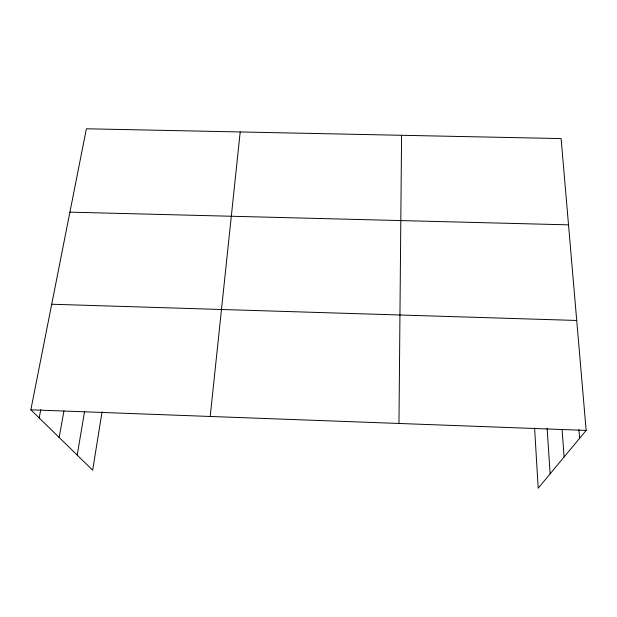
<?xml version="1.0" encoding="UTF-8"?>
<svg xmlns="http://www.w3.org/2000/svg" width="617" height="617" viewBox="0 0 617 617"><rect width="100%" height="100%" fill="white"/><g stroke="black" fill="none" stroke-linecap="round" stroke-linejoin="round"><path stroke-width="0.93" d="M398.968 423.47L401.582 135.285M210.204 416.467L240.198 131.961M102.06 411.778L92.658 470.185L30.85 409.811L86.38 128.783L561.115 138.578L586.15 430.411L538.194 488.217L534.6 428.098M77.187 455.076L84.637 411.238M59.155 437.461L63.944 410.93M39.179 417.956L40.799 409.572M69.906 212.14L568.512 224.85M51.712 304.243L576.718 320.462M30.85 409.811L586.15 430.411M578.947 429.671L579.648 438.247M562.087 429.463L564.115 456.973M547.125 428.306L550.133 473.817"/></g></svg>
